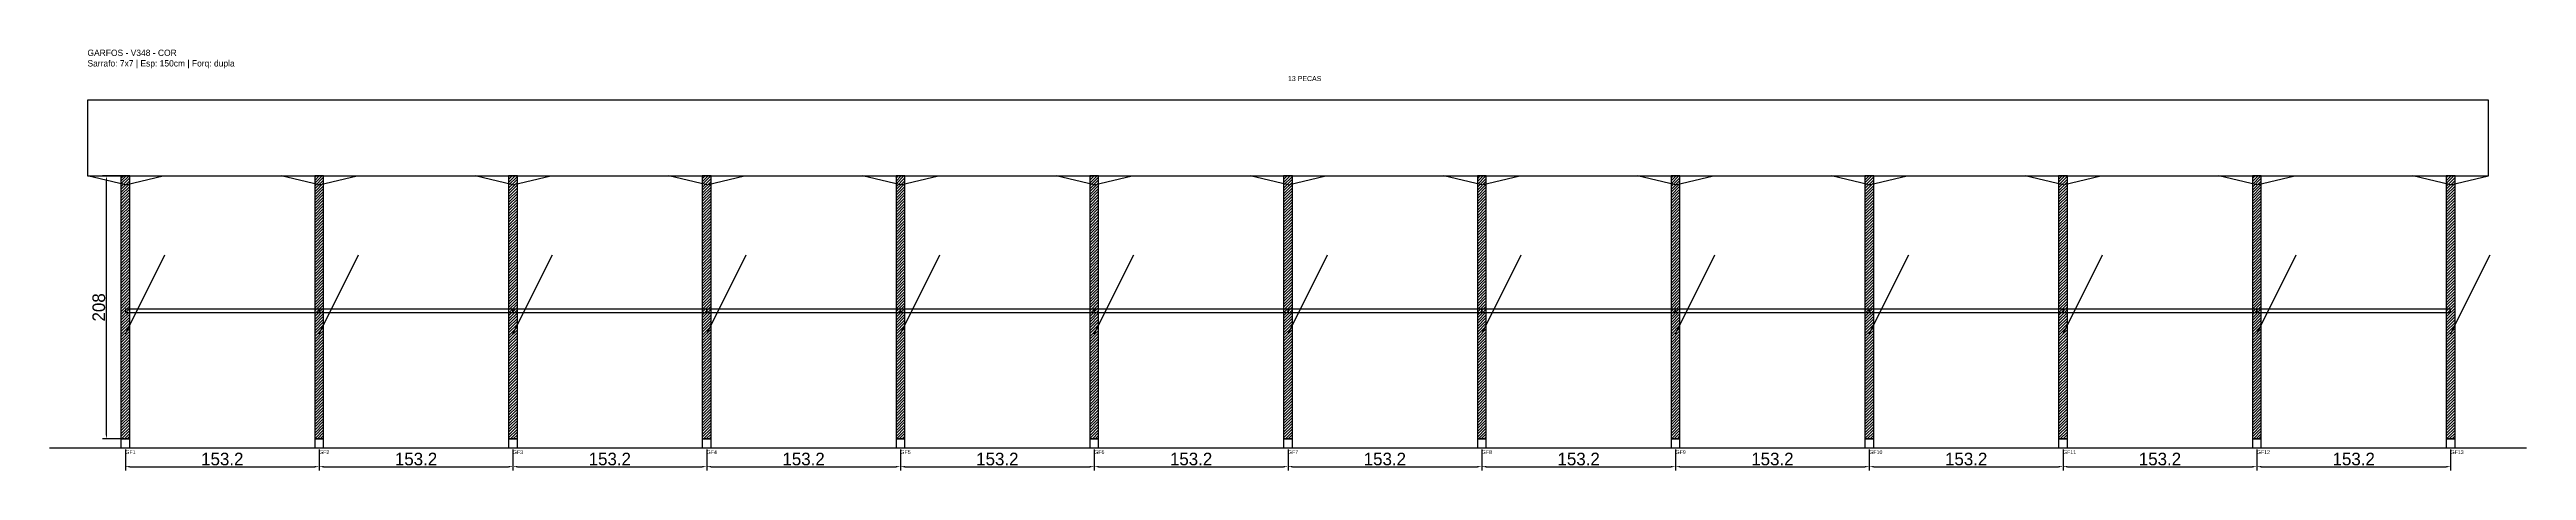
# Model space of a CAD drawing. Header units: metres. Extents: x -30 to 1929, y -25 to 308.
import ezdxf

# ---------------------------------------------------------------- set-up
doc = ezdxf.new("R2010")
doc.units = ezdxf.units.M
for name, color, linetype in [('BARRA_ANCORAGEM', 1, 'Continuous'), ('COTA', 241, 'Continuous'), ('GARFOS OK', 3, 'Continuous'), ('NOME DA VIGA', 6, 'Continuous'), ('SARR_7x7', 40, 'Continuous'), ('TIRAS REESCORAMENTO', 252, 'Continuous'), ('VIGAS', 3, 'Continuous')]:
    doc.layers.add(name, color=color, linetype=linetype)
doc.dimstyles.new('EZ DXF', dxfattribs={"dimtxt": 10, "dimasz": 3.5, "dimexe": 3, "dimexo": 1.5, "dimgap": 1, "dimtad": 1, "dimdec": 1, "dimdsep": 46, "dimcen": 2.5, "dimazin": 3, "dimtfac": 1, "dimtmove": 0, "dimatfit": 3})

msp = doc.modelspace()

# ---------------------------------------------------------------- hatches: boundary and pattern name
at = {"layer": 'COTA'}
h = msp.add_hatch(dxfattribs=at)
h.set_pattern_fill('ANSI31', scale=0.5)
h.paths.add_polyline_path([(26.5, 0), (33.5, 0), (33.5, 208), (26.5, 208)])
h = msp.add_hatch(dxfattribs=at)
h.set_pattern_fill('ANSI31', scale=0.5)
h.paths.add_polyline_path([(179.75, 0), (186.75, 0), (186.75, 208), (179.75, 208)])
h = msp.add_hatch(dxfattribs=at)
h.set_pattern_fill('ANSI31', scale=0.5)
h.paths.add_polyline_path([(333, 0), (340, 0), (340, 208), (333, 208)])
h = msp.add_hatch(dxfattribs=at)
h.set_pattern_fill('ANSI31', scale=0.5)
h.paths.add_polyline_path([(486.25, 0), (493.25, 0), (493.25, 208), (486.25, 208)])
h = msp.add_hatch(dxfattribs=at)
h.set_pattern_fill('ANSI31', scale=0.5)
h.paths.add_polyline_path([(639.5, 0), (646.5, 0), (646.5, 208), (639.5, 208)])
h = msp.add_hatch(dxfattribs=at)
h.set_pattern_fill('ANSI31', scale=0.5)
h.paths.add_polyline_path([(792.75, 0), (799.75, 0), (799.75, 208), (792.75, 208)])
h = msp.add_hatch(dxfattribs=at)
h.set_pattern_fill('ANSI31', scale=0.5)
h.paths.add_polyline_path([(946, 0), (953, 0), (953, 208), (946, 208)])
h = msp.add_hatch(dxfattribs=at)
h.set_pattern_fill('ANSI31', scale=0.5)
h.paths.add_polyline_path([(1099.25, 0), (1106.25, 0), (1106.25, 208), (1099.25, 208)])
h = msp.add_hatch(dxfattribs=at)
h.set_pattern_fill('ANSI31', scale=0.5)
h.paths.add_polyline_path([(1252.5, 0), (1259.5, 0), (1259.5, 208), (1252.5, 208)])
h = msp.add_hatch(dxfattribs=at)
h.set_pattern_fill('ANSI31', scale=0.5)
h.paths.add_polyline_path([(1405.75, 0), (1412.75, 0), (1412.75, 208), (1405.75, 208)])
h = msp.add_hatch(dxfattribs=at)
h.set_pattern_fill('ANSI31', scale=0.5)
h.paths.add_polyline_path([(1559, 0), (1566, 0), (1566, 208), (1559, 208)])
h = msp.add_hatch(dxfattribs=at)
h.set_pattern_fill('ANSI31', scale=0.5)
h.paths.add_polyline_path([(1712.25, 0), (1719.25, 0), (1719.25, 208), (1712.25, 208)])
h = msp.add_hatch(dxfattribs=at)
h.set_pattern_fill('ANSI31', scale=0.5)
h.paths.add_polyline_path([(1865.5, 0), (1872.5, 0), (1872.5, 208), (1865.5, 208)])

# ---------------------------------------------------------------- linework, layer by layer
at = {"layer": 'BARRA_ANCORAGEM'}
for p, q in [((30, 83.2), (61.2, 145.6)), ((183.25, 83.2), (214.45, 145.6)), ((336.5, 83.2), (367.7, 145.6)), ((489.75, 83.2), (520.95, 145.6)), ((643, 83.2), (674.2, 145.6)), ((796.25, 83.2), (827.45, 145.6)), ((949.5, 83.2), (980.7, 145.6)), ((1102.75, 83.2), (1133.95, 145.6)), ((1256, 83.2), (1287.2, 145.6)), ((1409.25, 83.2), (1440.45, 145.6)), ((1562.5, 83.2), (1593.7, 145.6)), ((1715.75, 83.2), (1746.95, 145.6)), ((1869, 83.2), (1900.2, 145.6))]:
    msp.add_line(p, q, dxfattribs=at)
at = {"layer": 'GARFOS OK'}
for p, q in [((30, 201), (0, 208)), ((0, 208), (60, 208)), ((30, 201), (60, 208)), ((183.25, 201), (153.25, 208)), ((153.25, 208), (213.25, 208)), ((183.25, 201), (213.25, 208)), ((336.5, 201), (306.5, 208)), ((306.5, 208), (366.5, 208)), ((336.5, 201), (366.5, 208)), ((489.75, 201), (459.75, 208)), ((459.75, 208), (519.75, 208)), ((489.75, 201), (519.75, 208)), ((643, 201), (613, 208)), ((613, 208), (673, 208)), ((643, 201), (673, 208)), ((796.25, 201), (766.25, 208)), ((766.25, 208), (826.25, 208)), ((796.25, 201), (826.25, 208)), ((949.5, 201), (919.5, 208)), ((919.5, 208), (979.5, 208)), ((949.5, 201), (979.5, 208)), ((1102.75, 201), (1072.75, 208)), ((1072.75, 208), (1132.75, 208)), ((1102.75, 201), (1132.75, 208)), ((1256, 201), (1226, 208)), ((1226, 208), (1286, 208)), ((1256, 201), (1286, 208)), ((1409.25, 201), (1379.25, 208)), ((1379.25, 208), (1439.25, 208)), ((1409.25, 201), (1439.25, 208)), ((1562.5, 201), (1532.5, 208)), ((1532.5, 208), (1592.5, 208)), ((1562.5, 201), (1592.5, 208)), ((1715.75, 201), (1685.75, 208)), ((1685.75, 208), (1745.75, 208)), ((1715.75, 201), (1745.75, 208)), ((1869, 201), (1839, 208)), ((1839, 208), (1899, 208)), ((1869, 201), (1899, 208))]:
    msp.add_line(p, q, dxfattribs=at)
at = {"layer": 'GARFOS OK', "linetype": 'CONTINUOUS'}
msp.add_line((-30, -7), (1929, -7), dxfattribs=at)
at = {"layer": 'GARFOS OK'}
for points in [[(26.5, 0), (33.5, 0), (33.5, 208), (26.5, 208), (26.5, 0)], [(179.75, 0), (186.75, 0), (186.75, 208), (179.75, 208), (179.75, 0)], [(333, 0), (340, 0), (340, 208), (333, 208), (333, 0)], [(486.25, 0), (493.25, 0), (493.25, 208), (486.25, 208), (486.25, 0)], [(639.5, 0), (646.5, 0), (646.5, 208), (639.5, 208), (639.5, 0)], [(792.75, 0), (799.75, 0), (799.75, 208), (792.75, 208), (792.75, 0)], [(946, 0), (953, 0), (953, 208), (946, 208), (946, 0)], [(1099.25, 0), (1106.25, 0), (1106.25, 208), (1099.25, 208), (1099.25, 0)], [(1252.5, 0), (1259.5, 0), (1259.5, 208), (1252.5, 208), (1252.5, 0)], [(1405.75, 0), (1412.75, 0), (1412.75, 208), (1405.75, 208), (1405.75, 0)], [(1559, 0), (1566, 0), (1566, 208), (1559, 208), (1559, 0)], [(1712.25, 0), (1719.25, 0), (1719.25, 208), (1712.25, 208), (1712.25, 0)], [(1865.5, 0), (1872.5, 0), (1872.5, 208), (1865.5, 208), (1865.5, 0)]]:
    msp.add_lwpolyline(points, dxfattribs=at)
at = {"layer": 'SARR_7x7'}
for points in [[(26.5, -7), (33.5, -7), (33.5, 0), (26.5, 0), (26.5, -7)], [(179.75, -7), (186.75, -7), (186.75, 0), (179.75, 0), (179.75, -7)], [(333, -7), (340, -7), (340, 0), (333, 0), (333, -7)], [(486.25, -7), (493.25, -7), (493.25, 0), (486.25, 0), (486.25, -7)], [(639.5, -7), (646.5, -7), (646.5, 0), (639.5, 0), (639.5, -7)], [(792.75, -7), (799.75, -7), (799.75, 0), (792.75, 0), (792.75, -7)], [(946, -7), (953, -7), (953, 0), (946, 0), (946, -7)], [(1099.25, -7), (1106.25, -7), (1106.25, 0), (1099.25, 0), (1099.25, -7)], [(1252.5, -7), (1259.5, -7), (1259.5, 0), (1252.5, 0), (1252.5, -7)], [(1405.75, -7), (1412.75, -7), (1412.75, 0), (1405.75, 0), (1405.75, -7)], [(1559, -7), (1566, -7), (1566, 0), (1559, 0), (1559, -7)], [(1712.25, -7), (1719.25, -7), (1719.25, 0), (1712.25, 0), (1712.25, -7)], [(1865.5, -7), (1872.5, -7), (1872.5, 0), (1865.5, 0), (1865.5, -7)]]:
    msp.add_lwpolyline(points, dxfattribs=at)
at = {"layer": 'TIRAS REESCORAMENTO'}
for points in [[(30, 100), (183.25, 100), (183.25, 102.5), (30, 102.5), (30, 100)], [(183.25, 100), (336.5, 100), (336.5, 102.5), (183.25, 102.5), (183.25, 100)], [(336.5, 100), (489.75, 100), (489.75, 102.5), (336.5, 102.5), (336.5, 100)], [(489.75, 100), (643, 100), (643, 102.5), (489.75, 102.5), (489.75, 100)], [(643, 100), (796.25, 100), (796.25, 102.5), (643, 102.5), (643, 100)], [(796.25, 100), (949.5, 100), (949.5, 102.5), (796.25, 102.5), (796.25, 100)], [(949.5, 100), (1102.75, 100), (1102.75, 102.5), (949.5, 102.5), (949.5, 100)], [(1102.75, 100), (1256, 100), (1256, 102.5), (1102.75, 102.5), (1102.75, 100)], [(1256, 100), (1409.25, 100), (1409.25, 102.5), (1256, 102.5), (1256, 100)], [(1409.25, 100), (1562.5, 100), (1562.5, 102.5), (1409.25, 102.5), (1409.25, 100)], [(1562.5, 100), (1715.75, 100), (1715.75, 102.5), (1562.5, 102.5), (1562.5, 100)], [(1715.75, 100), (1869, 100), (1869, 102.5), (1715.75, 102.5), (1715.75, 100)]]:
    msp.add_lwpolyline(points, dxfattribs=at)
at = {"layer": 'VIGAS'}
msp.add_lwpolyline([(0, 208), (1899, 208), (1899, 268), (0, 268), (0, 208)], dxfattribs=at)

# ---------------------------------------------------------------- texts
at = {"layer": 'NOME DA VIGA'}
for s, height, p in [('13 PECAS', 4, (949.5, 283)), ('GF1', 3, (30, -12)), ('GF2', 3, (183.25, -12)), ('GF3', 3, (336.5, -12)), ('GF4', 3, (489.75, -12)), ('GF5', 3, (643, -12)), ('GF6', 3, (796.25, -12)), ('GF7', 3, (949.5, -12)), ('GF8', 3, (1102.75, -12)), ('GF9', 3, (1256, -12)), ('GF10', 3, (1409.25, -12)), ('GF11', 3, (1562.5, -12)), ('GF12', 3, (1715.75, -12)), ('GF13', 3, (1869, -12))]:
    msp.add_text(s, height=height, dxfattribs=at).set_placement(p)
at = {"layer": 'NOME DA VIGA', "insert": (0, 293), "char_height": 5, "attachment_point": 7}
msp.add_mtext('GARFOS - V348 - COR\\PSarrafo: 7x7 | Esp: 150cm | Forq: dupla', dxfattribs=at)

# ---------------------------------------------------------------- dimensions: what is measured, and where the dimension line sits
at = {"layer": 'COTA'}
msp.add_linear_dim(base=(15, 0), p1=(30, 0), p2=(30, 208), angle=90, dimstyle='EZ DXF', dxfattribs=at).render()
for base, p1, p2 in [((30, -22), (30, -7), (183.24998, -7)), ((183.24998, -22), (183.24998, -7), (336.49996, -7)), ((336.5, -22), (336.5, -7), (489.7499, -7)), ((489.74994, -22), (489.74994, -7), (642.99992, -7)), ((642.99992, -22), (642.99992, -7), (796.2499, -7)), ((796.2499, -22), (796.2499, -7), (949.49988, -7)), ((949.49988, -22), (949.49988, -7), (1102.74986, -7)), ((1102.7499, -22), (1102.7499, -7), (1255.9998, -7)), ((1255.99984, -22), (1255.99984, -7), (1409.24982, -7)), ((1409.24982, -22), (1409.24982, -7), (1562.4998, -7)), ((1562.4998, -22), (1562.4998, -7), (1715.74978, -7)), ((1715.74978, -22), (1715.74978, -7), (1868.99976, -7))]:
    msp.add_linear_dim(base=base, p1=p1, p2=p2, dimstyle='EZ DXF', dxfattribs=at).render()

doc.saveas('drawing.dxf')
